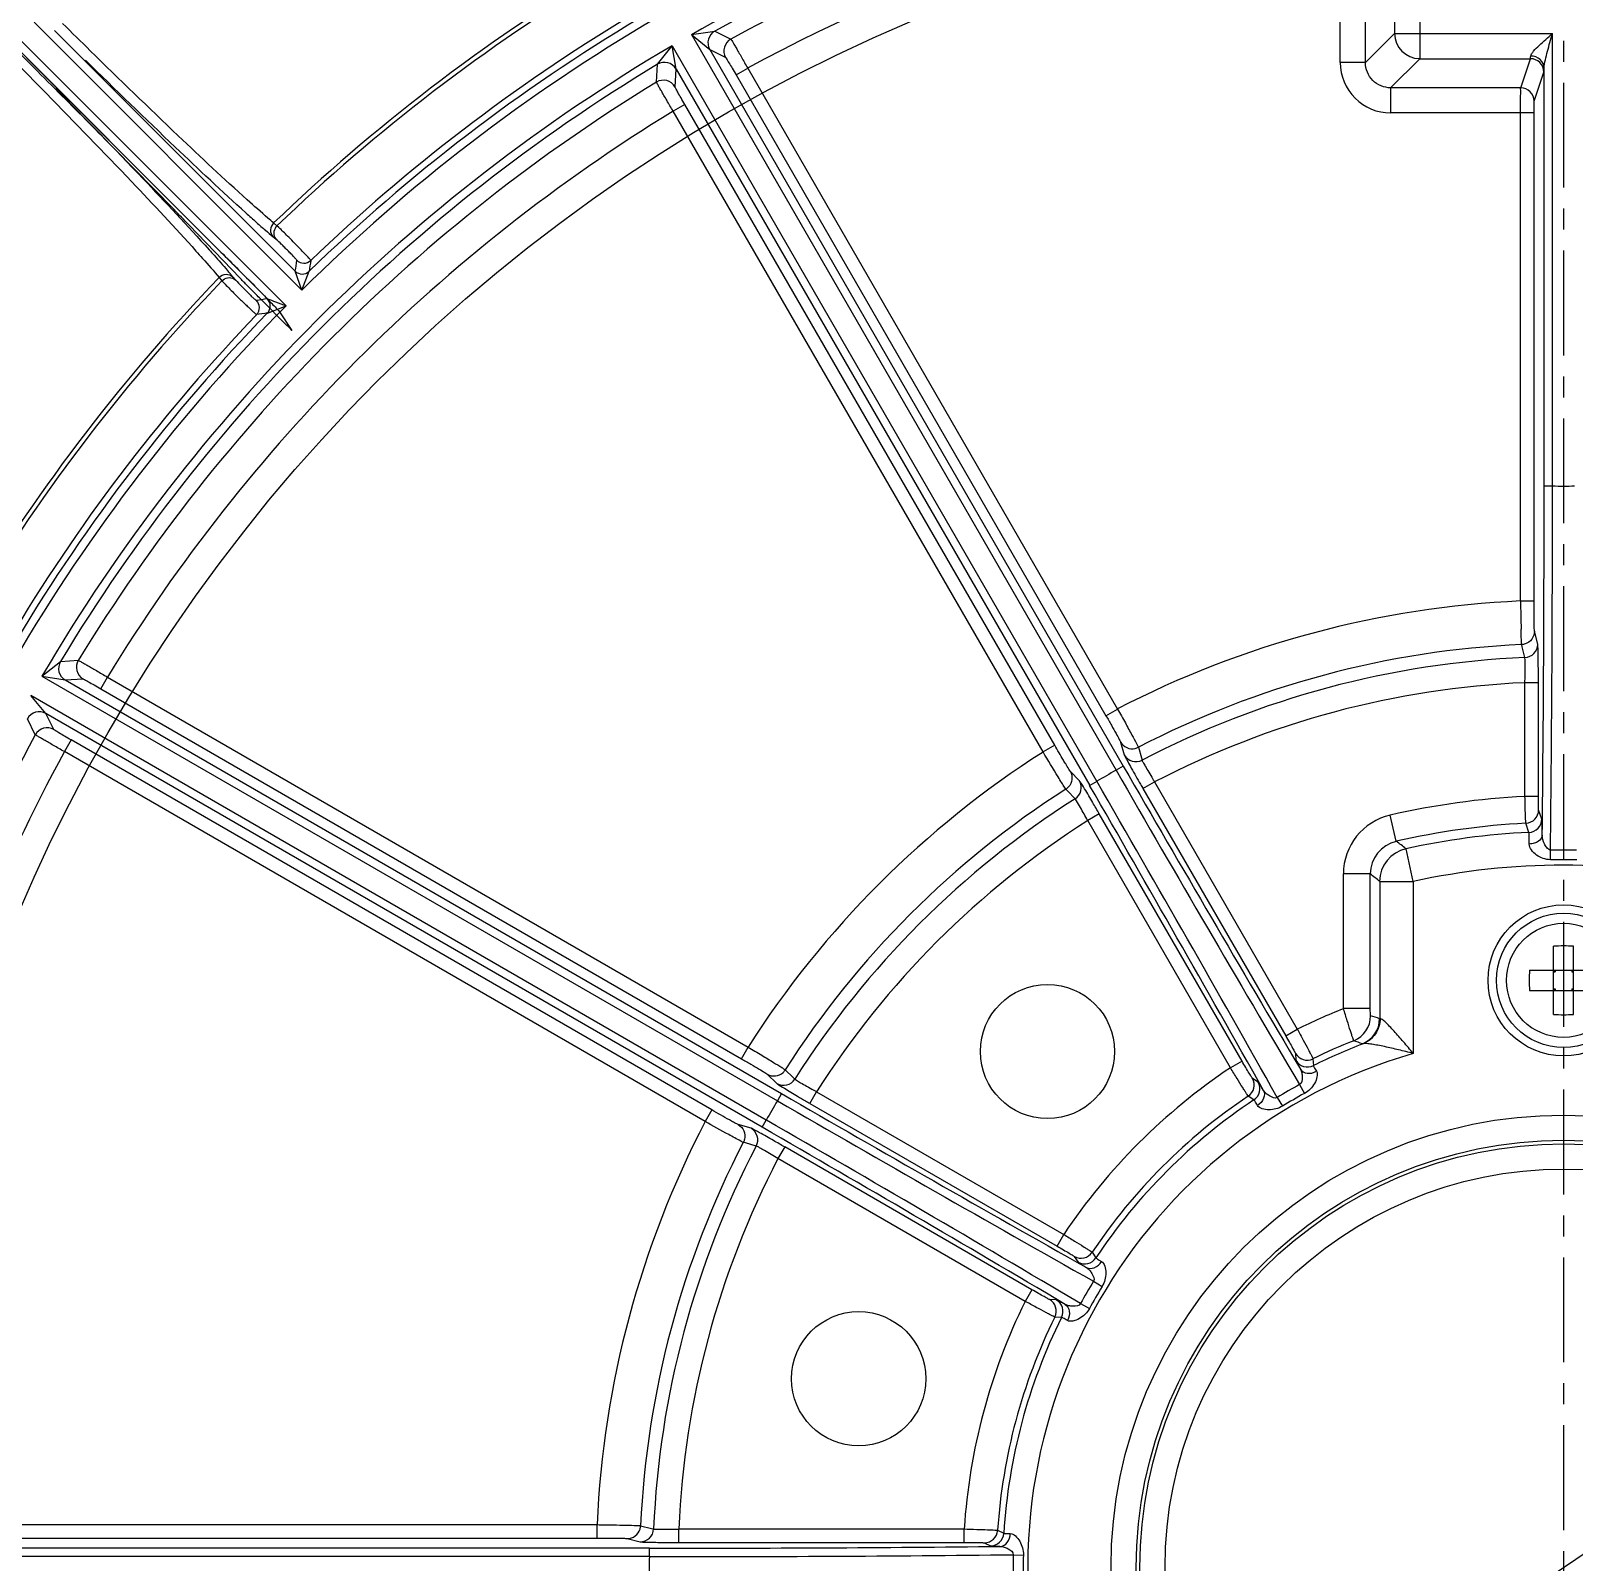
# Model space of a CAD drawing. Header units: millimetres. Extents: x -6 to 705, y -10 to 538.
# Drawn here: x 488.66 to 507.06, y 420.65 to 438.9 of the extents above; entities that cross this region are included whole.
import ezdxf

# ---------------------------------------------------------------- set-up
doc = ezdxf.new("R2010")
doc.units = ezdxf.units.MM
doc.linetypes.add('CENTER', pattern=[2, 1.25, -0.25, 0.25, -0.25])
doc.layers.add('02___PRT_ALL_AXES', color=7, linetype='Continuous')
doc.layers.add('3_ALL_AXES', color=7, linetype='Continuous')
doc.layers.add('\\M+5D6D0\\M+5D0C4\\M+5CFDF\\M+5B2E3', color=7, linetype='CENTER', lineweight=25)
doc.layers.add('\\M+5D7DC\\M+5C4DA\\M+5BFF2\\M+5CFDF', color=7, linetype='Continuous', lineweight=50)

msp = doc.modelspace()

# ---------------------------------------------------------------- linework, layer by layer
at = {"color": 0, "linetype": 'Continuous', "lineweight": -3}
for p, q in [((490.924, 436.265), (484.914, 442.275)), ((505.215, 441.537), (505.215, 438.569)), ((504.915, 441.072), (504.915, 438.869)), ((504.269, 438.522), (504.269, 440.757)), ((504.568, 438.522), (504.568, 440.757)), ((491.891, 435.812), (488.7, 439.004)), ((491.702, 435.624), (488.511, 438.815)), ((491.808, 436.037), (488.941, 438.904)), ((496.533, 438.856), (496.813, 438.898)), ((496.533, 438.856), (501.595, 430.088)), ((496.533, 438.856), (496.752, 438.678)), ((496.813, 438.898), (497.004, 438.803)), ((504.915, 438.869), (504.568, 438.522)), ((504.915, 438.869), (506.799, 438.869)), ((506.799, 433.477), (506.799, 438.869)), ((496.129, 438.503), (496.305, 438.724)), ((496.305, 438.724), (501.367, 429.956)), ((496.35, 438.446), (496.305, 438.724)), ((496.752, 438.678), (501.682, 430.138)), ((496.752, 438.678), (496.942, 438.582)), ((491.478, 435.707), (488.611, 438.574)), ((496.116, 438.29), (496.129, 438.503)), ((496.338, 438.233), (496.35, 438.446)), ((496.35, 438.446), (501.281, 429.906)), ((497.065, 438.376), (497.204, 438.456)), ((497.204, 438.457), (501.614, 430.818)), ((504.568, 438.522), (504.269, 438.522)), ((505.215, 438.569), (504.868, 438.222)), ((505.215, 438.569), (506.535, 438.569)), ((506.42, 438.222), (506.535, 438.569)), ((506.58, 438.063), (506.695, 438.41)), ((506.699, 433.477), (506.699, 438.457)), ((497.065, 438.376), (501.475, 430.738)), ((504.868, 438.222), (504.868, 437.923)), ((506.42, 438.222), (504.868, 438.222)), ((496.454, 438.023), (496.316, 437.943)), ((500.726, 430.306), (496.316, 437.943)), ((500.864, 430.386), (496.454, 438.023)), ((506.578, 437.923), (504.868, 437.923)), ((506.418, 432.105), (506.418, 437.923)), ((506.578, 432.105), (506.578, 437.923)), ((491.152, 435.953), (490.544, 436.586)), ((491.593, 436.578), (491.553, 436.612)), ((491.615, 436.558), (491.593, 436.578)), ((491.585, 436.414), (491.545, 436.447)), ((491.891, 435.812), (491.808, 436.037)), ((491.891, 435.812), (491.976, 436.035)), ((490.903, 435.961), (490.936, 435.922)), ((491.068, 435.969), (491.101, 435.93)), ((491.4, 435.702), (491.712, 435.391)), ((491.479, 435.538), (491.702, 435.624)), ((491.624, 435.552), (491.771, 435.331)), ((506.699, 433.477), (506.799, 433.477)), ((506.578, 432.105), (506.418, 432.105)), ((506.622, 431.591), (506.583, 431.746)), ((506.437, 431.561), (506.431, 431.587)), ((506.469, 431.432), (506.437, 431.561)), ((506.47, 431.426), (506.469, 431.432)), ((506.624, 431.583), (506.622, 431.591)), ((488.791, 431.209), (489.011, 431.385)), ((489.011, 431.385), (489.225, 431.399)), ((488.791, 431.209), (497.558, 426.147)), ((488.791, 431.209), (489.069, 431.164)), ((489.069, 431.164), (489.281, 431.177)), ((489.069, 431.164), (497.608, 426.234)), ((489.491, 431.06), (489.571, 431.199)), ((489.491, 431.06), (497.129, 426.65)), ((489.571, 431.199), (497.209, 426.789)), ((506.47, 429.776), (506.47, 431.132)), ((506.63, 431.132), (506.47, 431.132)), ((506.63, 429.776), (506.63, 431.132)), ((497.426, 425.919), (488.659, 430.981)), ((488.837, 430.763), (488.659, 430.981)), ((488.712, 430.511), (488.617, 430.702)), ((497.376, 425.833), (488.837, 430.763)), ((488.933, 430.573), (488.837, 430.763)), ((501.475, 430.738), (501.614, 430.818)), ((489.138, 430.449), (489.058, 430.311)), ((496.776, 426.039), (489.138, 430.449)), ((500.864, 430.386), (500.726, 430.306)), ((501.65, 430.424), (501.693, 430.271)), ((501.862, 430.363), (501.898, 430.235)), ((496.696, 425.901), (489.058, 430.311)), ((501.682, 430.138), (501.595, 430.088)), ((501.898, 430.235), (501.906, 430.209)), ((501.16, 429.963), (501.049, 430.077)), ((501.165, 429.956), (501.16, 429.963)), ((501.367, 429.956), (501.281, 429.906)), ((501.916, 429.869), (502.055, 429.949)), ((502.055, 429.949), (503.756, 427.003)), ((501.015, 429.844), (500.996, 429.863)), ((501.107, 429.748), (501.015, 429.844)), ((501.916, 429.869), (503.618, 426.923)), ((506.63, 429.776), (506.47, 429.776)), ((501.111, 429.744), (501.107, 429.748)), ((506.67, 429.507), (506.633, 429.617)), ((501.396, 429.569), (501.258, 429.489)), ((502.959, 426.541), (501.258, 429.489)), ((503.097, 426.622), (501.396, 429.569)), ((504.936, 429.242), (504.864, 429.553)), ((506.517, 429.347), (506.481, 429.457)), ((505.137, 428.763), (505.052, 429.153)), ((504.307, 427.247), (504.307, 428.852)), ((504.626, 428.852), (504.307, 428.852)), ((504.626, 427.247), (504.626, 428.852)), ((504.738, 428.763), (504.738, 427.127)), ((504.738, 428.763), (505.137, 428.763)), ((505.137, 428.762), (505.137, 426.714)), ((506.81, 427.177), (506.81, 427.992)), ((507.05, 427.177), (507.05, 427.992)), ((506.523, 427.704), (507.337, 427.704)), ((506.83, 427.684), (506.81, 427.704)), ((506.81, 427.684), (506.83, 427.684)), ((506.83, 427.704), (506.83, 427.684)), ((507.03, 427.704), (507.03, 427.684)), ((507.03, 427.684), (507.05, 427.704)), ((507.03, 427.684), (507.05, 427.684)), ((506.523, 427.464), (507.337, 427.464)), ((506.83, 427.484), (506.81, 427.464)), ((506.81, 427.484), (506.83, 427.484)), ((506.83, 427.484), (506.83, 427.464)), ((507.03, 427.484), (507.03, 427.464)), ((507.03, 427.484), (507.05, 427.484)), ((507.03, 427.484), (507.05, 427.464)), ((504.626, 427.247), (504.307, 427.247)), ((503.618, 426.923), (503.756, 427.003)), ((504.743, 427.128), (504.738, 427.127)), ((504.542, 426.829), (504.533, 426.829)), ((497.129, 426.65), (497.209, 426.789)), ((503.734, 426.713), (503.738, 426.631)), ((503.943, 426.649), (503.948, 426.568)), ((497.437, 426.466), (497.552, 426.354)), ((497.652, 426.518), (497.747, 426.426)), ((503.097, 426.622), (502.959, 426.542)), ((497.552, 426.354), (497.558, 426.35)), ((497.747, 426.426), (497.767, 426.407)), ((503.289, 426.372), (503.221, 426.416)), ((503.784, 426.342), (503.841, 426.236)), ((497.608, 426.234), (497.558, 426.147)), ((497.946, 426.118), (498.026, 426.257)), ((497.946, 426.118), (500.892, 424.417)), ((498.026, 426.257), (500.972, 424.556)), ((503.239, 426.159), (503.171, 426.203)), ((503.517, 426.188), (503.58, 426.085)), ((496.776, 426.039), (496.696, 425.901)), ((497.376, 425.833), (497.426, 425.919)), ((497.244, 425.821), (497.09, 425.865)), ((497.252, 425.818), (497.244, 425.821)), ((497.178, 425.646), (497.152, 425.653)), ((497.306, 425.609), (497.178, 425.646)), ((497.311, 425.607), (497.306, 425.609)), ((497.645, 425.598), (497.565, 425.46)), ((500.592, 423.897), (497.645, 425.598)), ((500.513, 423.758), (497.565, 425.46)), ((500.892, 424.417), (500.972, 424.556)), ((501.098, 424.294), (501.142, 424.225)), ((501.311, 424.343), (501.356, 424.276)), ((500.592, 423.897), (500.512, 423.758)), ((501.326, 423.997), (501.429, 423.935)), ((500.883, 423.776), (500.802, 423.78)), ((501.172, 423.731), (501.278, 423.673)), ((500.946, 423.567), (500.865, 423.571)), ((486.589, 421.097), (495.409, 421.097)), ((486.59, 420.937), (495.409, 420.937)), ((495.409, 420.937), (495.409, 421.097)), ((495.768, 420.931), (495.923, 420.892)), ((495.928, 421.084), (496.057, 421.052)), ((496.057, 421.052), (496.083, 421.045)), ((496.382, 420.885), (496.382, 421.045)), ((496.382, 421.045), (499.785, 421.045)), ((499.785, 420.885), (499.785, 421.045)), ((500.184, 421.03), (500.257, 420.994)), ((496.032, 420.816), (486.172, 420.816)), ((496.032, 420.716), (496.032, 420.816)), ((496.382, 420.885), (499.785, 420.885)), ((500.025, 420.881), (500.097, 420.843)), ((496.032, 420.716), (485.908, 420.716)), ((500.37, 420.738), (500.491, 420.735))]:
    msp.add_line(p, q, dxfattribs=at)
for centre, radius in [((506.93, 427.584), 0.8), ((506.93, 427.584), 0.68), ((506.93, 420.584), 5.394), ((506.93, 420.584), 5.094), ((506.93, 420.584), 5.051), ((506.93, 420.584), 4.751)]:
    msp.add_circle(centre, radius, dxfattribs=at)
for centre, radius, start, end in [((506.93, 420.584), 32.5, 118.5648, 164.0661), ((506.93, 420.584), 32.491, 118.5455, 164.0852), ((506.93, 420.584), 32.35, 118.6458, 163.9167), ((506.93, 420.584), 21.022, 94.6802, 119.641), ((506.93, 420.584), 20.922, 96.3396, 118.9191), ((506.93, 420.584), 20.747, 97.4647, 118.5842), ((506.93, 420.584), 20.347, 97.5161, 118.5561), ((506.93, 420.584), 22.211, 121.0825, 133.8133), ((506.93, 420.584), 22.159, 121.0962, 133.7993), ((570.654, 521.508), 116.063, 225.31495, 225.54352), ((506.93, 420.584), 21.403, 120.3572, 134.6428), ((506.93, 420.584), 21.503, 120.832, 134.0636), ((506.93, 420.584), 21.582, 121.1104, 133.786), ((496.89, 438.758), 0.16, 118.9483, 209.9956), ((497.08, 438.662), 0.16, 118.5933, 209.9802), ((505.216, 438.87), 0.3, 180.1715, 269.8285), ((506.93, 420.584), 21.022, 120.359, 149.641), ((405.298, 356.163), 117.057, 44.46113, 44.68395), ((506.93, 420.584), 20.922, 121.0809, 148.9191), ((496.212, 438.366), 0.16, 30.0079, 121.0947), ((504.868, 438.522), 0.599, 179.9714, 270.0285), ((506.535, 438.409), 0.16, 0.0803, 89.9895), ((506.93, 420.584), 20.747, 121.4158, 148.5842), ((496.199, 438.153), 0.16, 30.0197, 121.4067), ((506.42, 438.062), 0.16, 0.0804, 89.9895), ((506.93, 420.584), 20.347, 121.444, 148.5561), ((503.823, 450.697), 18.81, 227.9403, 228.4558), ((500.078, 446.463), 13.158, 228.4363, 229.0568), ((497.236, 443.181), 8.816, 229.0286, 229.8002), ((483.669, 429.706), 9.694, 40.5307, 40.8459), ((533.663, 429.605), 42.347, 171.0862, 171.2647), ((491.893, 436.122), 0.12, 225.0675, 314.0366), ((491.913, 436.252), 0.12, 225.0368, 313.7343), ((533.604, 429.753), 42.099, 171.2394, 171.4182), ((506.93, 420.584), 22.211, 136.1867, 148.8133), ((506.93, 420.584), 22.159, 136.2007, 148.7993), ((484.91, 430.767), 8.061, 40.1907, 40.5313), ((497.909, 393.851), 42.347, 98.7353, 98.9138), ((491.263, 435.602), 0.12, 316.2659, 44.9637), ((491.393, 435.622), 0.12, 315.9654, 44.9939), ((506.93, 420.584), 21.403, 135.3572, 149.6428), ((506.93, 420.584), 21.582, 136.214, 148.786), ((506.93, 420.584), 21.503, 135.9364, 149.0636), ((497.761, 393.911), 42.099, 98.5818, 98.7606), ((479.093, 422.77), 17.847, 44.7345, 45.0031), ((157.485, 433.242), 349.213, 359.35554, 0.0385), ((153.543, 433.256), 353.255, 359.33228, 0.03578), ((506.931, 446.92), 13.444, 269.4374, 270.5602), ((506.93, 420.584), 11.533, 92.5482, 117.4518), ((537.007, 432.499), 30.592, 180.7363, 181.3682), ((506.93, 420.584), 11.014, 92.6002, 117.3998), ((506.93, 420.584), 10.857, 92.4338, 117.5662), ((506.462, 431.592), 0.16, 272.4244, 359.8727), ((489.149, 431.303), 0.16, 148.9483, 239.9956), ((489.361, 431.315), 0.16, 148.5933, 239.9802), ((481.872, 431.134), 24.758, 359.9965, 0.4474), ((506.93, 420.584), 10.558, 92.4991, 117.5009), ((488.757, 430.625), 0.16, 60.0097, 151.103), ((506.93, 420.584), 20.747, 151.4158, 178.5842), ((488.853, 430.434), 0.16, 60.0197, 151.4067), ((506.93, 420.584), 20.347, 151.444, 178.5561), ((506.93, 420.584), 11.533, 122.5482, 147.4518), ((832.868, 621.281), 382.387, 209.99127, 210.61825), ((501.832, 430.351), 0.16, 210.1273, 297.5756), ((501.021, 429.883), 0.16, 302.4244, 29.8727), ((506.93, 420.584), 10.899, 119.3075, 120.6925), ((152.542, 228.425), 402.857, 29.39996, 30.01697), ((850.544, 631.416), 402.863, 209.98302, 210.60003), ((522.046, 441.503), 23.25, 209.6059, 209.8764), ((510.911, 435.34), 10.368, 211.1149, 211.33), ((506.93, 420.584), 11.014, 122.6002, 147.3998), ((170.142, 238.657), 382.399, 29.38177, 30.00872), ((525.226, 443.325), 26.914, 209.8696, 209.9973), ((506.93, 420.584), 9.204, 92.8671, 102.9724), ((506.93, 420.584), 10.857, 122.4338, 147.5662), ((479.421, 416.882), 25.374, 29.9982, 30.3447), ((506.473, 429.617), 0.16, 272.9047, 359.9228), ((506.93, 420.584), 10.558, 122.4991, 147.5009), ((492.09, 424.476), 10.448, 28.6701, 28.7992), ((505.025, 428.853), 0.719, 102.9557, 180.0167), ((506.93, 420.584), 8.884, 92.901, 102.9724), ((506.51, 429.507), 0.16, 272.7029, 359.9226), ((505.024, 428.853), 0.398, 102.8277, 180.1447), ((487.155, 405.836), 29.394, 52.4931, 52.7766), ((506.93, 420.584), 8.773, 92.6988, 102.3659), ((505.138, 428.762), 0.401, 102.4969, 179.869), ((469.343, 429.186), 37.432, 359.7489, 359.9288), ((506.932, 471.385), 42.246, 269.7864, 270.2086), ((487.825, 407.74), 26.982, 51.1837, 51.487), ((506.93, 420.584), 8.373, 77.6364, 102.3671), ((506.929, 370.372), 58.649, 89.84623, 90.15097), ((506.93, 424.659), 3.335, 89.9986, 92.0608), ((506.93, 424.659), 3.335, 87.9392, 90.0014), ((509.859, 427.584), 3.338, 177.94, 182.06), ((506.93, 420.584), 7.16, 111.4949, 116.3136), ((504.31, 427.162), 0.32, 291.8112, 359.9672), ((504.417, 427.128), 0.32, 291.1017, 359.9658), ((501.127, 416.179), 11.528, 71.7473, 72.3088), ((506.93, 430.51), 3.335, 267.9392, 270.0014), ((506.93, 430.51), 3.335, 269.9986, 272.0608), ((506.93, 420.584), 6.761, 111.7147, 116.2192), ((506.93, 420.584), 6.686, 110.9312, 116.4905), ((500.857, 416.488), 10.974, 70.4305, 71.0045), ((506.93, 420.584), 6.386, 106.3071, 193.6929), ((503.873, 426.793), 0.16, 210.0357, 296.2115), ((506.93, 420.584), 7.16, 123.6869, 146.3136), ((503.877, 426.712), 0.16, 210.0357, 296.4825), ((497.632, 426.493), 0.16, 240.1273, 327.5756), ((503, 435.354), 10.368, 241.1149, 241.33), ((503.082, 426.336), 0.16, 303.7884, 29.9643), ((503.151, 426.292), 0.16, 303.5175, 29.9642), ((506.93, 420.584), 6.562, 118.6569, 121.3431), ((506.93, 420.584), 10.899, 149.3075, 150.6925), ((699.093, 774.978), 402.863, 239.98302, 240.60003), ((688.852, 757.362), 382.387, 239.99127, 240.61825), ((509.562, 446.258), 23.25, 239.6059, 239.8764), ((511.404, 449.426), 26.914, 239.8696, 239.9973), ((506.93, 420.584), 6.761, 123.7808, 146.2193), ((506.93, 420.584), 6.686, 123.5095, 146.4905), ((506.93, 420.584), 6.441, 118.6569, 121.3431), ((506.93, 420.584), 11.533, 152.5482, 177.4518), ((313.218, 106.277), 368.923, 59.37158, 60.04535), ((497.164, 425.683), 0.16, 332.4244, 59.8727), ((323.238, 123.741), 348.689, 59.35146, 60.03902), ((506.93, 420.584), 11.014, 152.6002, 177.3998), ((506.93, 420.584), 10.857, 152.4338, 177.5662), ((484.957, 403.624), 25.374, 59.9982, 60.3447), ((506.93, 420.584), 10.558, 152.4991, 177.5009), ((501.178, 424.432), 0.16, 240.0357, 326.2115), ((501.222, 424.364), 0.16, 240.0357, 326.4825), ((506.93, 420.584), 6.562, 148.6569, 151.3431), ((506.93, 420.584), 6.441, 148.6569, 151.3431), ((506.93, 420.584), 7.16, 153.6869, 176.3136), ((500.722, 423.642), 0.16, 333.7884, 59.9643), ((500.803, 423.638), 0.16, 333.5175, 59.9642), ((506.93, 420.584), 6.761, 153.7808, 176.2193), ((506.93, 420.584), 6.686, 153.5095, 176.4905), ((495.923, 421.052), 0.16, 270.1273, 357.5756), ((496.142, 431.41), 10.368, 271.1149, 271.33), ((500.025, 421.041), 0.16, 270.0357, 356.2115), ((500.097, 421.003), 0.16, 270.0357, 356.4825), ((496.27, 769.505), 348.689, 269.96097, 270.64854), ((496.379, 445.871), 24.986, 269.7412, 269.8704), ((496.384, 447.799), 26.914, 269.8696, 269.9973), ((506.93, 420.584), 10.899, 179.3075, 180.6925), ((496.324, 789.641), 368.925, 269.95465, 270.62841), ((506.93, 420.584), 6.562, 178.6569, 181.3431), ((506.93, 420.584), 6.441, 178.6569, 181.3431)]:
    msp.add_arc(centre, radius, start, end, dxfattribs=at)
for points, knots in [([(490.544, 436.586), (490.484, 436.648), (490.353, 436.784), (490.138, 437.004), (489.888, 437.259), (489.61, 437.541), (489.307, 437.848), (488.985, 438.172), (488.651, 438.507), (488.424, 438.734), (488.31, 438.848)], [0, 0, 0, 0, 0.080723, 0.178376, 0.291058, 0.416717, 0.553044, 0.697521, 0.84751, 1, 1, 1, 1]), ([(497.004, 438.803), (497.006, 438.801), (497.011, 438.79), (497.024, 438.771), (497.043, 438.738), (497.067, 438.696), (497.097, 438.645), (497.143, 438.564), (497.179, 438.5), (497.204, 438.457)], [0, 0, 0, 0, 0.02366, 0.083459, 0.177255, 0.301621, 0.451981, 0.622756, 1, 1, 1, 1]), ([(506.539, 438.6), (506.539, 438.61), (506.55, 438.632), (506.584, 438.674), (506.642, 438.731), (506.718, 438.799), (506.771, 438.846), (506.799, 438.869)], [0, 0, 0, 0, 0.078292, 0.183865, 0.437156, 0.71448, 1, 1, 1, 1]), ([(506.699, 438.457), (506.699, 438.49), (506.713, 438.557), (506.747, 438.694), (506.778, 438.799), (506.799, 438.869)], [0, 0, 0, 0, 0.230609, 0.482105, 1, 1, 1, 1]), ([(491.238, 436.887), (490.959, 437.137), (490.332, 437.726), (489.714, 438.324), (489.367, 438.664)], [0, 0, 0, 0, 0.435078, 1, 1, 1, 1]), ([(506.535, 438.569), (506.537, 438.572), (506.537, 438.583), (506.538, 438.593), (506.539, 438.6)], [0, 0, 0, 0, 0.307211, 1, 1, 1, 1]), ([(506.699, 438.457), (506.698, 438.494), (506.66, 438.573), (506.579, 438.6), (506.539, 438.6)], [0, 0, 0, 0, 0.480784, 1, 1, 1, 1]), ([(491.222, 436.731), (490.937, 436.987), (490.296, 437.591), (489.663, 438.204), (489.309, 438.553)], [0, 0, 0, 0, 0.435118, 1, 1, 1, 1]), ([(496.942, 438.582), (496.944, 438.581), (496.947, 438.575), (496.955, 438.564), (496.966, 438.544), (496.989, 438.507), (497.022, 438.451), (497.05, 438.402), (497.065, 438.376)], [0, 0, 0, 0, 0.023858, 0.083754, 0.177607, 0.301992, 0.623034, 1, 1, 1, 1]), ([(504.868, 438.222), (504.792, 438.222), (504.632, 438.286), (504.568, 438.445), (504.568, 438.522)], [0, 0, 0, 0, 0.49974, 1, 1, 1, 1]), ([(506.695, 438.41), (506.697, 438.414), (506.697, 438.43), (506.698, 438.446), (506.699, 438.457)], [0, 0, 0, 0, 0.305773, 1, 1, 1, 1]), ([(496.316, 437.943), (496.29, 437.987), (496.253, 438.049), (496.207, 438.13), (496.177, 438.181), (496.152, 438.224), (496.133, 438.256), (496.123, 438.277), (496.117, 438.287), (496.116, 438.29)], [0, 0, 0, 0, 0.376208, 0.546902, 0.697375, 0.822013, 0.916138, 0.976192, 1, 1, 1, 1]), ([(496.454, 438.023), (496.439, 438.05), (496.412, 438.098), (496.379, 438.155), (496.359, 438.193), (496.347, 438.213), (496.342, 438.225), (496.338, 438.231), (496.338, 438.233)], [0, 0, 0, 0, 0.376025, 0.697078, 0.821699, 0.915833, 0.975976, 1, 1, 1, 1]), ([(488.845, 438.153), (489.186, 437.805), (489.786, 437.186), (490.376, 436.557), (490.627, 436.277)], [0, 0, 0, 0, 0.56493, 1, 1, 1, 1]), ([(488.957, 438.212), (489.306, 437.856), (489.921, 437.222), (490.526, 436.578), (490.783, 436.293)], [0, 0, 0, 0, 0.564887, 1, 1, 1, 1]), ([(506.418, 437.923), (506.418, 437.96), (506.418, 438.029), (506.418, 438.119), (506.42, 438.182), (506.418, 438.213), (506.42, 438.222)], [0, 0, 0, 0, 0.370592, 0.688736, 0.909126, 1, 1, 1, 1]), ([(506.578, 437.923), (506.578, 437.94), (506.578, 437.972), (506.578, 438.015), (506.58, 438.044), (506.579, 438.059), (506.58, 438.063)], [0, 0, 0, 0, 0.370488, 0.68856, 0.908901, 1, 1, 1, 1]), ([(491.553, 436.612), (491.53, 436.631), (491.424, 436.721), (491.319, 436.814), (491.238, 436.887)], [0, 0, 0, 0, 0.214795, 1, 1, 1, 1]), ([(491.553, 436.612), (491.532, 436.59), (491.503, 436.531), (491.525, 436.468), (491.545, 436.447)], [0, 0, 0, 0, 0.513745, 1, 1, 1, 1]), ([(491.593, 436.578), (491.575, 436.56), (491.549, 436.513), (491.556, 436.459), (491.568, 436.437)], [0, 0, 0, 0, 0.510477, 1, 1, 1, 1]), ([(491.828, 436.167), (491.828, 436.168), (491.825, 436.172), (491.821, 436.178), (491.812, 436.188), (491.794, 436.207), (491.766, 436.237), (491.728, 436.276), (491.686, 436.318), (491.639, 436.364), (491.605, 436.396), (491.585, 436.414)], [0, 0, 0, 0, 0.010159, 0.034672, 0.073067, 0.124302, 0.2592, 0.424066, 0.600075, 0.766984, 1, 1, 1, 1]), ([(491.996, 436.165), (491.996, 436.167), (491.991, 436.171), (491.984, 436.181), (491.971, 436.195), (491.946, 436.222), (491.905, 436.265), (491.848, 436.324), (491.785, 436.388), (491.707, 436.467), (491.65, 436.524), (491.615, 436.558)], [0, 0, 0, 0, 0.009098, 0.031294, 0.06613, 0.112786, 0.236793, 0.391324, 0.561341, 0.730238, 1, 1, 1, 1]), ([(490.627, 436.277), (490.653, 436.248), (490.747, 436.143), (490.839, 436.038), (490.903, 435.961)], [0, 0, 0, 0, 0.284579, 1, 1, 1, 1]), ([(490.783, 436.293), (490.804, 436.271), (490.877, 436.189), (490.95, 436.107), (491.002, 436.046)], [0, 0, 0, 0, 0.273639, 1, 1, 1, 1]), ([(490.924, 436.265), (490.995, 436.195), (491.129, 436.06), (491.315, 435.873), (491.464, 435.72), (491.564, 435.618), (491.61, 435.567), (491.624, 435.552)], [0, 0, 0, 0, 0.298184, 0.571735, 0.791003, 0.938894, 1, 1, 1, 1]), ([(490.903, 435.961), (490.924, 435.983), (490.984, 436.012), (491.047, 435.989), (491.068, 435.969)], [0, 0, 0, 0, 0.513746, 1, 1, 1, 1]), ([(490.936, 435.922), (490.954, 435.94), (491.002, 435.966), (491.056, 435.958), (491.078, 435.947)], [0, 0, 0, 0, 0.510477, 1, 1, 1, 1]), ([(490.936, 435.922), (490.944, 435.913), (490.99, 435.865), (491.037, 435.818), (491.076, 435.779)], [0, 0, 0, 0, 0.166894, 1, 1, 1, 1]), ([(491.101, 435.93), (491.121, 435.906), (491.175, 435.851), (491.229, 435.796), (491.261, 435.765)], [0, 0, 0, 0, 0.41194, 1, 1, 1, 1]), ([(491.4, 435.702), (491.38, 435.722), (491.341, 435.762), (491.284, 435.819), (491.233, 435.871), (491.189, 435.915), (491.163, 435.942), (491.152, 435.953)], [0, 0, 0, 0, 0.243292, 0.475075, 0.684675, 0.8624, 1, 1, 1, 1]), ([(491.076, 435.779), (491.108, 435.748), (491.155, 435.701), (491.216, 435.642), (491.258, 435.602), (491.293, 435.569), (491.32, 435.542), (491.338, 435.529), (491.346, 435.519), (491.349, 435.519)], [0, 0, 0, 0, 0.354831, 0.525592, 0.680242, 0.810845, 0.910806, 0.974835, 1, 1, 1, 1]), ([(491.261, 435.765), (491.272, 435.754), (491.292, 435.735), (491.316, 435.712), (491.331, 435.699), (491.339, 435.692), (491.344, 435.689), (491.347, 435.686), (491.348, 435.686)], [0, 0, 0, 0, 0.39716, 0.712704, 0.83107, 0.919313, 0.975844, 1, 1, 1, 1]), ([(491.478, 435.707), (491.511, 435.696), (491.585, 435.666), (491.66, 435.639), (491.702, 435.624)], [0, 0, 0, 0, 0.433655, 1, 1, 1, 1]), ([(506.581, 431.792), (506.58, 431.811), (506.578, 431.916), (506.578, 432.02), (506.578, 432.105)], [0, 0, 0, 0, 0.182459, 1, 1, 1, 1]), ([(506.583, 431.746), (506.582, 431.751), (506.582, 431.767), (506.581, 431.782), (506.581, 431.792)], [0, 0, 0, 0, 0.31444, 1, 1, 1, 1]), ([(506.431, 431.587), (506.43, 431.592), (506.429, 431.611), (506.426, 431.671), (506.425, 431.726), (506.424, 431.768)], [0, 0, 0, 0, 0.095822, 0.300373, 1, 1, 1, 1]), ([(506.583, 431.746), (506.583, 431.713), (506.561, 431.645), (506.502, 431.604), (506.471, 431.594)], [0, 0, 0, 0, 0.499438, 1, 1, 1, 1]), ([(506.47, 431.132), (506.471, 431.195), (506.473, 431.281), (506.472, 431.379), (506.471, 431.414), (506.47, 431.426)], [0, 0, 0, 0, 0.643858, 0.872245, 1, 1, 1, 1]), ([(506.629, 431.327), (506.629, 431.382), (506.627, 431.468), (506.626, 431.553), (506.624, 431.583)], [0, 0, 0, 0, 0.648587, 1, 1, 1, 1]), ([(489.225, 431.399), (489.228, 431.398), (489.237, 431.391), (489.258, 431.381), (489.29, 431.362), (489.333, 431.338), (489.384, 431.308), (489.465, 431.262), (489.527, 431.225), (489.571, 431.199)], [0, 0, 0, 0, 0.02366, 0.083459, 0.177255, 0.301621, 0.451981, 0.622756, 1, 1, 1, 1]), ([(489.281, 431.177), (489.283, 431.177), (489.289, 431.173), (489.302, 431.167), (489.321, 431.156), (489.359, 431.135), (489.417, 431.103), (489.465, 431.075), (489.491, 431.06)], [0, 0, 0, 0, 0.023858, 0.083754, 0.177607, 0.301992, 0.623034, 1, 1, 1, 1]), ([(501.475, 430.738), (501.497, 430.7), (501.538, 430.629), (501.591, 430.535), (501.626, 430.472), (501.643, 430.438), (501.649, 430.428), (501.65, 430.424)], [0, 0, 0, 0, 0.366958, 0.683214, 0.904565, 0.969296, 1, 1, 1, 1]), ([(501.614, 430.818), (501.645, 430.763), (501.702, 430.66), (501.777, 430.522), (501.827, 430.431), (501.852, 430.382), (501.86, 430.368), (501.862, 430.363)], [0, 0, 0, 0, 0.366994, 0.683247, 0.904595, 0.969326, 1, 1, 1, 1]), ([(489.058, 430.311), (489.015, 430.335), (488.951, 430.371), (488.871, 430.417), (488.819, 430.447), (488.777, 430.472), (488.744, 430.49), (488.725, 430.503), (488.714, 430.508), (488.712, 430.511)], [0, 0, 0, 0, 0.376208, 0.546902, 0.697375, 0.822013, 0.916138, 0.976192, 1, 1, 1, 1]), ([(489.138, 430.449), (489.112, 430.464), (489.064, 430.492), (489.007, 430.526), (488.971, 430.548), (488.951, 430.56), (488.94, 430.568), (488.933, 430.571), (488.933, 430.573)], [0, 0, 0, 0, 0.376025, 0.697078, 0.821699, 0.915833, 0.975976, 1, 1, 1, 1]), ([(500.995, 430.163), (500.986, 430.178), (500.942, 430.252), (500.898, 430.327), (500.864, 430.386)], [0, 0, 0, 0, 0.212775, 1, 1, 1, 1]), ([(501.65, 430.424), (501.666, 430.396), (501.72, 430.347), (501.791, 430.341), (501.824, 430.349)], [0, 0, 0, 0, 0.499438, 1, 1, 1, 1]), ([(500.948, 429.938), (500.934, 429.961), (500.859, 430.083), (500.785, 430.206), (500.726, 430.306)], [0, 0, 0, 0, 0.193265, 1, 1, 1, 1]), ([(501.049, 430.077), (501.042, 430.085), (501.026, 430.115), (501.007, 430.143), (500.995, 430.163)], [0, 0, 0, 0, 0.301893, 1, 1, 1, 1]), ([(501.693, 430.271), (501.696, 430.262), (501.711, 430.237), (501.738, 430.184), (501.781, 430.108), (501.814, 430.049), (501.832, 430.017)], [0, 0, 0, 0, 0.092854, 0.302609, 0.613083, 1, 1, 1, 1]), ([(501.906, 430.209), (501.906, 430.206), (501.91, 430.199), (501.922, 430.175), (501.948, 430.13), (501.987, 430.062), (502.018, 430.011), (502.035, 429.983)], [0, 0, 0, 0, 0.030648, 0.093869, 0.310301, 0.624488, 1, 1, 1, 1]), ([(501.049, 430.077), (501.065, 430.049), (501.081, 429.978), (501.05, 429.913), (501.027, 429.889)], [0, 0, 0, 0, 0.499438, 1, 1, 1, 1]), ([(501.319, 429.702), (501.287, 429.757), (501.236, 429.842), (501.185, 429.927), (501.165, 429.956)], [0, 0, 0, 0, 0.649288, 1, 1, 1, 1]), ([(500.996, 429.863), (500.99, 429.87), (500.975, 429.896), (500.959, 429.92), (500.948, 429.938)], [0, 0, 0, 0, 0.308629, 1, 1, 1, 1]), ([(506.481, 429.457), (506.479, 429.467), (506.479, 429.5), (506.475, 429.567), (506.473, 429.663), (506.471, 429.737), (506.47, 429.776)], [0, 0, 0, 0, 0.090432, 0.310285, 0.628447, 1, 1, 1, 1]), ([(506.633, 429.617), (506.631, 429.621), (506.632, 429.638), (506.63, 429.671), (506.63, 429.72), (506.63, 429.757), (506.63, 429.776)], [0, 0, 0, 0, 0.090444, 0.310332, 0.628513, 1, 1, 1, 1]), ([(501.246, 429.51), (501.218, 429.561), (501.173, 429.639), (501.13, 429.718), (501.111, 429.744)], [0, 0, 0, 0, 0.646243, 1, 1, 1, 1]), ([(506.677, 429.314), (506.676, 429.34), (506.675, 429.385), (506.674, 429.444), (506.671, 429.482), (506.672, 429.501), (506.67, 429.507)], [0, 0, 0, 0, 0.40055, 0.708553, 0.910913, 1, 1, 1, 1]), ([(506.522, 429.209), (506.521, 429.228), (506.521, 429.26), (506.521, 429.302), (506.519, 429.33), (506.519, 429.343), (506.517, 429.347)], [0, 0, 0, 0, 0.40057, 0.708577, 0.910809, 1, 1, 1, 1]), ([(506.677, 429.314), (506.676, 429.285), (506.641, 429.241), (506.58, 429.216), (506.541, 429.21), (506.522, 429.209)], [0, 0, 0, 0, 0.427029, 0.701573, 1, 1, 1, 1]), ([(506.774, 429.022), (506.715, 429.022), (506.626, 429.054), (506.545, 429.132), (506.522, 429.185), (506.522, 429.209)], [0, 0, 0, 0, 0.524376, 0.77828, 1, 1, 1, 1]), ([(506.775, 429.139), (506.757, 429.139), (506.726, 429.165), (506.694, 429.226), (506.677, 429.279), (506.677, 429.314)], [0, 0, 0, 0, 0.246329, 0.499204, 1, 1, 1, 1]), ([(504.429, 426.865), (504.427, 426.868), (504.424, 426.879), (504.415, 426.902), (504.404, 426.937), (504.382, 427.006), (504.349, 427.11), (504.321, 427.199), (504.307, 427.247)], [0, 0, 0, 0, 0.025047, 0.085997, 0.180591, 0.305277, 0.625485, 1, 1, 1, 1]), ([(504.63, 427.162), (504.63, 427.162), (504.629, 427.166), (504.628, 427.17), (504.628, 427.179), (504.627, 427.194), (504.626, 427.217), (504.626, 427.236), (504.626, 427.247)], [0, 0, 0, 0, 0.025009, 0.087461, 0.184908, 0.312357, 0.632941, 1, 1, 1, 1]), ([(503.756, 427.003), (503.78, 426.959), (503.824, 426.877), (503.876, 426.781), (503.909, 426.717), (503.927, 426.684), (503.937, 426.663), (503.943, 426.653), (503.943, 426.649)], [0, 0, 0, 0, 0.374364, 0.69458, 0.819275, 0.913875, 0.974867, 1, 1, 1, 1]), ([(504.743, 427.128), (504.743, 427.065), (504.705, 426.936), (504.6, 426.852), (504.542, 426.829)], [0, 0, 0, 0, 0.502101, 1, 1, 1, 1]), ([(505.137, 426.714), (505.099, 426.76), (505.042, 426.828), (504.966, 426.916), (504.911, 426.978), (504.858, 427.034), (504.812, 427.081), (504.777, 427.112), (504.756, 427.126), (504.746, 427.129), (504.743, 427.128)], [0, 0, 0, 0, 0.310852, 0.462372, 0.608128, 0.744006, 0.862971, 0.953024, 0.982322, 1, 1, 1, 1]), ([(503.618, 426.923), (503.633, 426.897), (503.66, 426.848), (503.693, 426.791), (503.713, 426.754), (503.724, 426.734), (503.73, 426.721), (503.734, 426.715), (503.734, 426.713)], [0, 0, 0, 0, 0.374239, 0.694467, 0.819198, 0.913821, 0.974824, 1, 1, 1, 1]), ([(505.137, 426.714), (505.08, 426.728), (504.966, 426.755), (504.826, 426.788), (504.72, 426.81), (504.648, 426.823), (504.59, 426.83), (504.555, 426.833), (504.542, 426.829)], [0, 0, 0, 0, 0.292318, 0.575554, 0.708594, 0.83024, 0.931988, 1, 1, 1, 1]), ([(497.129, 426.65), (497.167, 426.628), (497.238, 426.587), (497.331, 426.532), (497.393, 426.495), (497.425, 426.474), (497.435, 426.468), (497.437, 426.466)], [0, 0, 0, 0, 0.366958, 0.683214, 0.904565, 0.969296, 1, 1, 1, 1]), ([(497.209, 426.789), (497.264, 426.756), (497.365, 426.696), (497.499, 426.615), (497.588, 426.56), (497.634, 426.53), (497.648, 426.522), (497.652, 426.518)], [0, 0, 0, 0, 0.366994, 0.683247, 0.904595, 0.969326, 1, 1, 1, 1]), ([(497.437, 426.466), (497.466, 426.449), (497.536, 426.434), (497.601, 426.465), (497.626, 426.487)], [0, 0, 0, 0, 0.499438, 1, 1, 1, 1]), ([(503.171, 426.203), (503.169, 426.206), (503.163, 426.216), (503.149, 426.235), (503.13, 426.267), (503.091, 426.327), (503.034, 426.42), (502.986, 426.499), (502.959, 426.541)], [0, 0, 0, 0, 0.024985, 0.085685, 0.179948, 0.304381, 0.624555, 1, 1, 1, 1]), ([(503.221, 426.416), (503.219, 426.417), (503.216, 426.424), (503.208, 426.435), (503.196, 426.455), (503.174, 426.492), (503.14, 426.548), (503.112, 426.596), (503.097, 426.622)], [0, 0, 0, 0, 0.025027, 0.085764, 0.180107, 0.304633, 0.624869, 1, 1, 1, 1]), ([(503.738, 426.631), (503.738, 426.628), (503.745, 426.618), (503.754, 426.597), (503.772, 426.565), (503.785, 426.54), (503.793, 426.526)], [0, 0, 0, 0, 0.083007, 0.281722, 0.590589, 1, 1, 1, 1]), ([(503.793, 426.526), (503.801, 426.512), (503.81, 426.48), (503.817, 426.421), (503.812, 426.356), (503.784, 426.342)], [0, 0, 0, 0, 0.240755, 0.500551, 1, 1, 1, 1]), ([(503.793, 426.526), (503.809, 426.499), (503.88, 426.463), (503.951, 426.482), (503.985, 426.5)], [0, 0, 0, 0, 0.449146, 1, 1, 1, 1]), ([(503.985, 426.5), (503.996, 426.48), (503.994, 426.426), (503.964, 426.354), (503.913, 426.285), (503.867, 426.25), (503.841, 426.236)], [0, 0, 0, 0, 0.209391, 0.464032, 0.730829, 1, 1, 1, 1]), ([(503.948, 426.568), (503.948, 426.566), (503.952, 426.559), (503.958, 426.546), (503.97, 426.525), (503.979, 426.509), (503.985, 426.5)], [0, 0, 0, 0, 0.083272, 0.281857, 0.590631, 1, 1, 1, 1]), ([(497.558, 426.35), (497.585, 426.331), (497.666, 426.283), (497.746, 426.235), (497.799, 426.204)], [0, 0, 0, 0, 0.347558, 1, 1, 1, 1]), ([(497.767, 426.407), (497.768, 426.405), (497.775, 426.401), (497.798, 426.386), (497.842, 426.36), (497.911, 426.321), (497.963, 426.292), (497.992, 426.276)], [0, 0, 0, 0, 0.030648, 0.093869, 0.310301, 0.624488, 1, 1, 1, 1]), ([(503.353, 426.272), (503.369, 426.245), (503.364, 426.165), (503.312, 426.113), (503.28, 426.093)], [0, 0, 0, 0, 0.449141, 1, 1, 1, 1]), ([(503.353, 426.272), (503.345, 426.286), (503.33, 426.31), (503.311, 426.341), (503.298, 426.36), (503.292, 426.371), (503.289, 426.372)], [0, 0, 0, 0, 0.409185, 0.718006, 0.916901, 1, 1, 1, 1]), ([(503.517, 426.188), (503.491, 426.171), (503.433, 426.198), (503.385, 426.235), (503.361, 426.258), (503.353, 426.272)], [0, 0, 0, 0, 0.497484, 0.757813, 1, 1, 1, 1]), ([(503.28, 426.093), (503.275, 426.102), (503.266, 426.118), (503.254, 426.139), (503.245, 426.151), (503.241, 426.158), (503.239, 426.159)], [0, 0, 0, 0, 0.409153, 0.717873, 0.916635, 1, 1, 1, 1]), ([(503.58, 426.085), (503.532, 426.056), (503.444, 426.034), (503.34, 426.048), (503.292, 426.074), (503.28, 426.093)], [0, 0, 0, 0, 0.532573, 0.788737, 1, 1, 1, 1]), ([(497.05, 425.706), (497.026, 425.719), (496.908, 425.783), (496.79, 425.849), (496.696, 425.901)], [0, 0, 0, 0, 0.203364, 1, 1, 1, 1]), ([(497.036, 425.893), (497.019, 425.902), (496.932, 425.95), (496.846, 425.999), (496.776, 426.039)], [0, 0, 0, 0, 0.193277, 1, 1, 1, 1]), ([(497.09, 425.865), (497.084, 425.867), (497.066, 425.877), (497.048, 425.886), (497.036, 425.893)], [0, 0, 0, 0, 0.30871, 1, 1, 1, 1]), ([(497.09, 425.865), (497.119, 425.848), (497.167, 425.795), (497.173, 425.723), (497.166, 425.691)], [0, 0, 0, 0, 0.499438, 1, 1, 1, 1]), ([(497.512, 425.675), (497.456, 425.706), (497.37, 425.754), (497.283, 425.803), (497.252, 425.818)], [0, 0, 0, 0, 0.649288, 1, 1, 1, 1]), ([(497.152, 425.653), (497.141, 425.657), (497.108, 425.676), (497.073, 425.693), (497.05, 425.706)], [0, 0, 0, 0, 0.304587, 1, 1, 1, 1]), ([(497.565, 425.46), (497.511, 425.492), (497.438, 425.537), (497.353, 425.585), (497.322, 425.602), (497.311, 425.607)], [0, 0, 0, 0, 0.643858, 0.872245, 1, 1, 1, 1]), ([(500.972, 424.556), (501.015, 424.53), (501.094, 424.481), (501.187, 424.424), (501.247, 424.385), (501.279, 424.365), (501.299, 424.352), (501.309, 424.346), (501.311, 424.343)], [0, 0, 0, 0, 0.374408, 0.694648, 0.819342, 0.913932, 0.974897, 1, 1, 1, 1]), ([(500.892, 424.417), (500.918, 424.402), (500.966, 424.374), (501.023, 424.341), (501.06, 424.319), (501.079, 424.307), (501.091, 424.299), (501.097, 424.295), (501.098, 424.294)], [0, 0, 0, 0, 0.374239, 0.694467, 0.819198, 0.913821, 0.974824, 1, 1, 1, 1]), ([(501.356, 424.276), (501.356, 424.274), (501.364, 424.27), (501.375, 424.261), (501.396, 424.249), (501.412, 424.24), (501.422, 424.234)], [0, 0, 0, 0, 0.083272, 0.281857, 0.590631, 1, 1, 1, 1]), ([(501.142, 424.225), (501.144, 424.222), (501.154, 424.217), (501.173, 424.203), (501.205, 424.185), (501.229, 424.17), (501.243, 424.161)], [0, 0, 0, 0, 0.083007, 0.281722, 0.590589, 1, 1, 1, 1]), ([(501.243, 424.161), (501.27, 424.146), (501.349, 424.15), (501.401, 424.202), (501.422, 424.234)], [0, 0, 0, 0, 0.449147, 1, 1, 1, 1]), ([(501.243, 424.161), (501.256, 424.153), (501.28, 424.13), (501.316, 424.082), (501.344, 424.024), (501.326, 423.997)], [0, 0, 0, 0, 0.240739, 0.500524, 1, 1, 1, 1]), ([(501.422, 424.234), (501.441, 424.223), (501.467, 424.175), (501.476, 424.098), (501.467, 424.013), (501.444, 423.959), (501.429, 423.935)], [0, 0, 0, 0, 0.209386, 0.464022, 0.730817, 1, 1, 1, 1]), ([(500.802, 423.78), (500.8, 423.78), (500.794, 423.784), (500.781, 423.79), (500.761, 423.801), (500.723, 423.822), (500.666, 423.854), (500.618, 423.882), (500.592, 423.897)], [0, 0, 0, 0, 0.025027, 0.085764, 0.180107, 0.304633, 0.624869, 1, 1, 1, 1]), ([(500.865, 423.571), (500.862, 423.572), (500.852, 423.578), (500.831, 423.588), (500.798, 423.605), (500.734, 423.639), (500.638, 423.69), (500.557, 423.734), (500.513, 423.758)], [0, 0, 0, 0, 0.024985, 0.085685, 0.179948, 0.304381, 0.624555, 1, 1, 1, 1]), ([(500.989, 423.721), (500.975, 423.729), (500.95, 423.743), (500.918, 423.761), (500.896, 423.77), (500.886, 423.776), (500.883, 423.776)], [0, 0, 0, 0, 0.409186, 0.718006, 0.9169, 1, 1, 1, 1]), ([(501.172, 423.731), (501.158, 423.703), (501.094, 423.697), (501.034, 423.705), (501.002, 423.714), (500.989, 423.721)], [0, 0, 0, 0, 0.497531, 0.757933, 1, 1, 1, 1]), ([(500.989, 423.721), (501.016, 423.705), (501.052, 423.635), (501.033, 423.564), (501.015, 423.53)], [0, 0, 0, 0, 0.449146, 1, 1, 1, 1]), ([(501.015, 423.53), (501.006, 423.535), (500.99, 423.544), (500.969, 423.557), (500.955, 423.563), (500.948, 423.567), (500.946, 423.567)], [0, 0, 0, 0, 0.409153, 0.717872, 0.916635, 1, 1, 1, 1]), ([(501.278, 423.673), (501.251, 423.624), (501.186, 423.561), (501.089, 423.52), (501.034, 423.519), (501.015, 423.53)], [0, 0, 0, 0, 0.532598, 0.788742, 1, 1, 1, 1]), ([(495.409, 421.097), (495.473, 421.096), (495.591, 421.094), (495.747, 421.091), (495.851, 421.088), (495.906, 421.086), (495.923, 421.085), (495.928, 421.084)], [0, 0, 0, 0, 0.366994, 0.683247, 0.904595, 0.969326, 1, 1, 1, 1]), ([(495.409, 420.937), (495.453, 420.937), (495.535, 420.937), (495.643, 420.936), (495.716, 420.935), (495.753, 420.933), (495.765, 420.932), (495.768, 420.931)], [0, 0, 0, 0, 0.366958, 0.683214, 0.904565, 0.969296, 1, 1, 1, 1]), ([(495.768, 420.931), (495.802, 420.931), (495.87, 420.953), (495.911, 421.012), (495.921, 421.044)], [0, 0, 0, 0, 0.499438, 1, 1, 1, 1]), ([(496.083, 421.045), (496.085, 421.044), (496.094, 421.044), (496.12, 421.042), (496.172, 421.042), (496.251, 421.042), (496.311, 421.043), (496.343, 421.044)], [0, 0, 0, 0, 0.030648, 0.093869, 0.310301, 0.624488, 1, 1, 1, 1]), ([(499.785, 421.045), (499.835, 421.043), (499.927, 421.041), (500.036, 421.037), (500.108, 421.034), (500.146, 421.033), (500.17, 421.031), (500.181, 421.031), (500.184, 421.03)], [0, 0, 0, 0, 0.374408, 0.694648, 0.819342, 0.913932, 0.974897, 1, 1, 1, 1]), ([(500.217, 420.838), (500.247, 420.839), (500.314, 420.882), (500.333, 420.953), (500.335, 420.991)], [0, 0, 0, 0, 0.449141, 1, 1, 1, 1]), ([(500.257, 420.994), (500.259, 420.992), (500.267, 420.993), (500.281, 420.991), (500.305, 420.991), (500.324, 420.991), (500.335, 420.991)], [0, 0, 0, 0, 0.083272, 0.281856, 0.590631, 1, 1, 1, 1]), ([(500.335, 420.991), (500.357, 420.991), (500.403, 420.962), (500.467, 420.879), (500.493, 420.792), (500.491, 420.735)], [0, 0, 0, 0, 0.210354, 0.46643, 1, 1, 1, 1]), ([(495.923, 420.892), (495.934, 420.89), (495.969, 420.89), (496.039, 420.887), (496.143, 420.886), (496.222, 420.885), (496.266, 420.885)], [0, 0, 0, 0, 0.093022, 0.305791, 0.618109, 1, 1, 1, 1]), ([(499.785, 420.885), (499.815, 420.885), (499.87, 420.885), (499.936, 420.884), (499.979, 420.883), (500.002, 420.883), (500.016, 420.881), (500.023, 420.882), (500.025, 420.881)], [0, 0, 0, 0, 0.374239, 0.694467, 0.819198, 0.913821, 0.974824, 1, 1, 1, 1]), ([(500.097, 420.843), (500.1, 420.842), (500.112, 420.842), (500.135, 420.84), (500.172, 420.839), (500.2, 420.839), (500.217, 420.838)], [0, 0, 0, 0, 0.083007, 0.281722, 0.590589, 1, 1, 1, 1]), ([(500.217, 420.838), (500.232, 420.838), (500.264, 420.83), (500.319, 420.806), (500.373, 420.77), (500.37, 420.738)], [0, 0, 0, 0, 0.240767, 0.500762, 1, 1, 1, 1])]:
    msp.add_open_spline(points, degree=3, knots=knots, dxfattribs=at)
for points in [[(491.568, 436.437), (491.572, 436.429), (491.578, 436.42), (491.585, 436.414)], [(491.078, 435.947), (491.086, 435.942), (491.094, 435.936), (491.101, 435.93)], [(506.471, 431.594), (506.458, 431.59), (506.444, 431.587), (506.431, 431.587)], [(501.824, 430.349), (501.837, 430.352), (501.85, 430.356), (501.862, 430.363)], [(501.027, 429.889), (501.018, 429.879), (501.008, 429.87), (500.996, 429.863)], [(497.626, 426.487), (497.636, 426.496), (497.644, 426.507), (497.652, 426.518)], [(497.166, 425.691), (497.163, 425.678), (497.158, 425.665), (497.152, 425.653)], [(495.921, 421.044), (495.925, 421.057), (495.927, 421.07), (495.928, 421.084)]]:
    msp.add_open_spline(points, degree=3, dxfattribs=at)
at = {"layer": '02___PRT_ALL_AXES', "color": 0, "linetype": 'Continuous', "lineweight": -3}
for centre in [(500.778, 426.736), (498.527, 422.836)]:
    msp.add_circle(centre, 0.8, dxfattribs=at)
at = {"layer": '3_ALL_AXES', "color": 0, "linetype": 'Continuous', "lineweight": -3}
msp.add_circle((506.93, 427.584), 0.9, dxfattribs=at)
at = {"layer": '\\M+5D6D0\\M+5D0C4\\M+5CFDF\\M+5B2E3', "color": 1}
msp.add_line((506.93, 462.282), (506.93, 378.671), dxfattribs=at)
at = {"layer": '\\M+5D7DC\\M+5C4DA\\M+5BFF2\\M+5CFDF', "lineweight": 25}
msp.add_line((523.484, 431.809), (490.377, 409.36), dxfattribs=at)
at = {"layer": '\\M+5D7DC\\M+5C4DA\\M+5BFF2\\M+5CFDF', "color": 0, "lineweight": -3}
msp.add_circle((506.93, 420.584), 20, dxfattribs=at)

doc.saveas('drawing.dxf')
